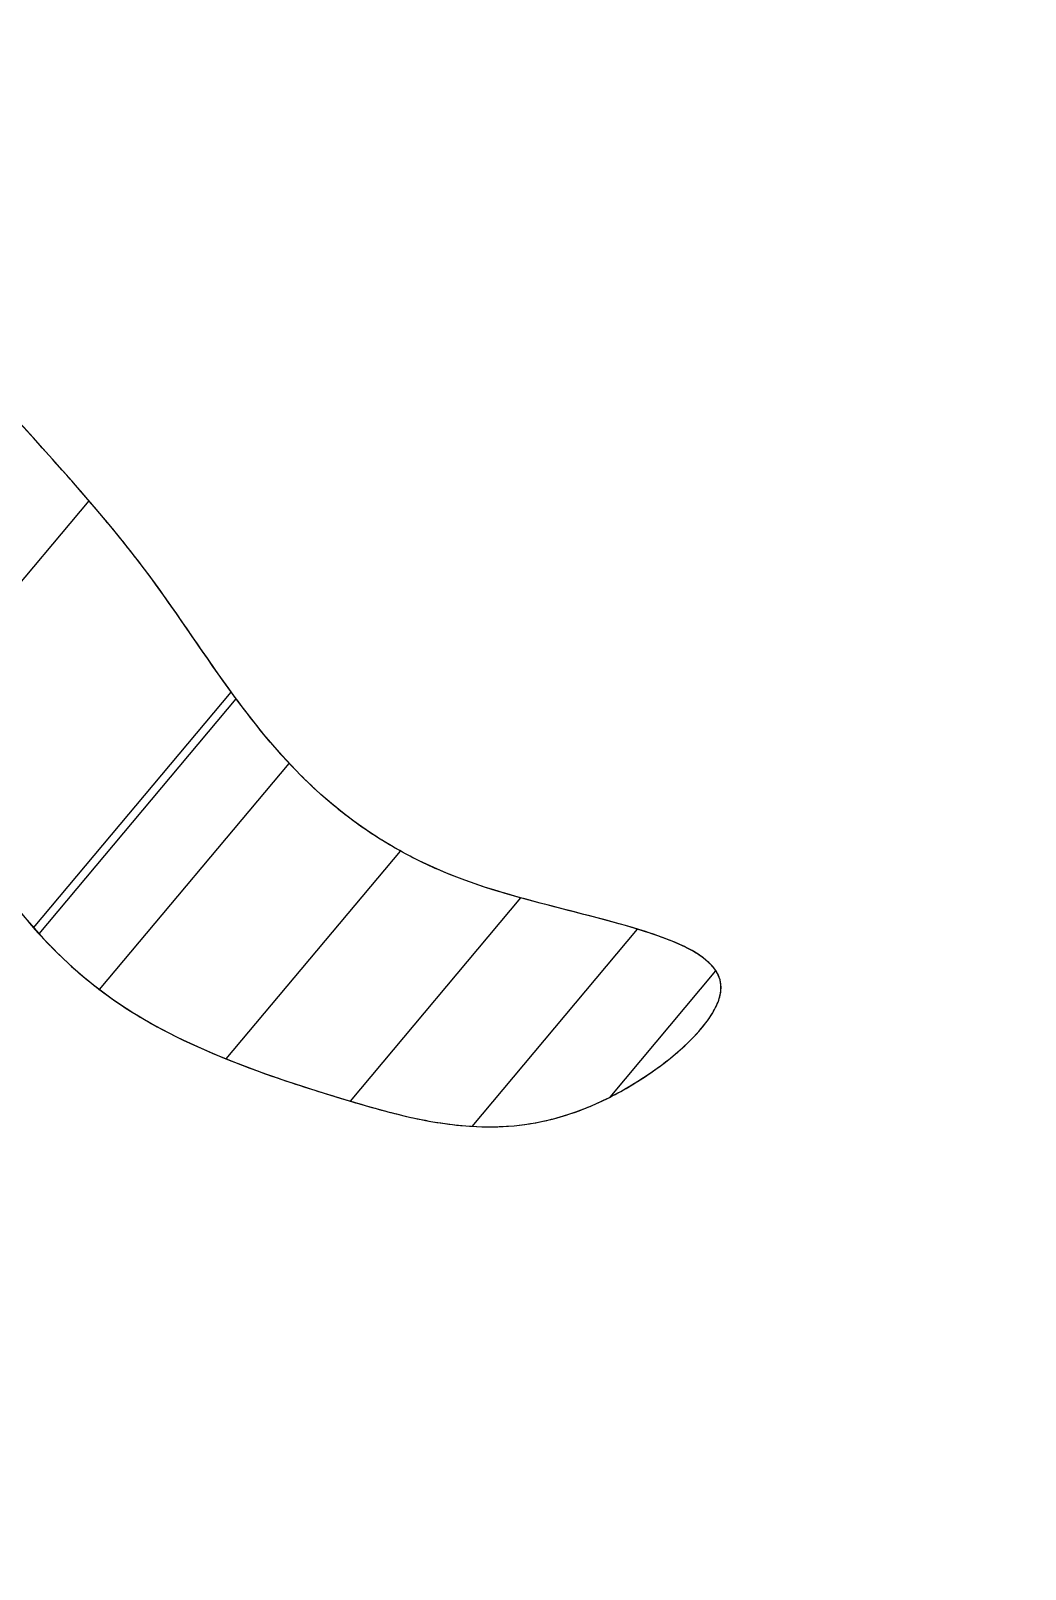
# Model space of a CAD drawing. Header units: millimetres. Extents: x 512961 to 1001058, y -961995 to -458543.
# Drawn here: x 934879.3 to 934913.7, y -884353.6 to -884300.5 of the extents above; entities that cross this region are included whole.
import ezdxf

# ---------------------------------------------------------------- set-up
doc = ezdxf.new("R2010")
doc.units = ezdxf.units.MM
doc.header["$MEASUREMENT"] = 0
doc.layers.add('填充', color=250, linetype='CONTINUOUS', lineweight=25)

msp = doc.modelspace()

# ---------------------------------------------------------------- linework, layer by layer
at = {"layer": '填充'}
for p, q in [((934874.7, -884324.572), (934881.321, -884316.681)), ((934879.404, -884331.42), (934886.232, -884323.283)), ((934879.592, -884331.63), (934886.402, -884323.514)), ((934881.681, -884333.554), (934888.235, -884325.744)), ((934886.055, -884335.948), (934892.076, -884328.773)), ((934890.344, -884337.406), (934896.233, -884330.387)), ((934894.553, -884338.276), (934900.265, -884331.469)), ((934899.314, -884337.264), (934902.97, -884332.907))]:
    msp.add_line(p, q, dxfattribs=at)
for points, knots in [([(935025.763, -884358.517), (935028.654, -884352.45), (935043.382, -884346.348), (935061.812, -884345.07), (935072.958, -884355.995), (935075.91, -884375.034), (935045.478, -884393.546), (935025.571, -884396.475), (934989.495, -884402.044), (935006.586, -884385.616), (935006.404, -884376.211), (935007.792, -884361.436), (934983.685, -884384.865), (934960.43, -884382.248), (934928.049, -884385.31), (934906.215, -884378.24), (934888.885, -884366.153), (934873.983, -884354.005), (934869.945, -884338.439), (934863.654, -884328.304), (934872.042, -884318.929), (934876.961, -884328.928), (934882.221, -884334.74), (934890.238, -884337.492), (934897.479, -884339.336), (934906.734, -884331.886), (934889.593, -884330.418), (934884.16, -884318.406), (934871.128, -884307.075), (934867.527, -884290.043), (934867.565, -884276.019), (934868.12, -884265.954), (934876.268, -884258.498), (934881.564, -884273.536), (934886.557, -884281.923), (934906.833, -884290.455), (934895.345, -884269.873), (934894.873, -884254.253), (934890.87, -884234.487), (934897.983, -884213.351), (934905.674, -884200.136), (934924.335, -884171.403), (934908.96, -884204.291), (934909.326, -884221.253), (934907.429, -884240.994), (934914.397, -884261.182), (934929.184, -884271.224), (934943.823, -884282.363), (934956.564, -884277.684), (934970.17, -884276.153), (934979.043, -884264.773), (934991.278, -884254.021), (934991.653, -884237.29), (934984.85, -884223.394), (934972.807, -884222.626), (934959.408, -884222.311), (934959.471, -884233.319), (934957.43, -884241.309), (934962.957, -884247.318), (934968.424, -884251.54), (934977.252, -884246.195), (934969.988, -884257.072), (934961.092, -884260.439), (934948.185, -884260.706), (934933.139, -884257.662), (934928.982, -884240.249), (934930.36, -884219.72), (934928.177, -884189.893), (934953.502, -884146.242), (934994.611, -884112.669), (935029.151, -884099.671), (935066.554, -884069.229), (935031.798, -884110.44), (935035.686, -884133.707), (935033.461, -884157.272), (935041.682, -884172.908), (935057.298, -884183.271), (935073.803, -884193.574), (935089.996, -884192.43), (935101.612, -884191.955), (935107.341, -884178.202), (935113.994, -884200.859), (935110.547, -884218.855), (935093.098, -884229.302), (935077.324, -884231.753), (935063.398, -884233.255), (935050.337, -884230.616), (935033.955, -884230.731), (935017.229, -884237.208), (935002.652, -884246.552), (934995.287, -884253.871), (934992.805, -884258.207)], [1355.526844, 1355.526844, 1355.526844, 1355.526844, 1372.400745, 1390.948073, 1398.050741, 1409.824909, 1433.586337, 1470.404263, 1481.780508, 1494.475116, 1505.828489, 1511.648297, 1521.48889, 1558.508165, 1580.726358, 1600.130965, 1614.650722, 1634.283256, 1645.425156, 1655.429948, 1660.662688, 1668.328576, 1674.874816, 1681.752049, 1688.632786, 1693.879778, 1701.93332, 1714.834721, 1728.17107, 1743.310806, 1756.527458, 1763.580454, 1768.658485, 1777.754104, 1790.391773, 1800.677796, 1812.767516, 1826.938686, 1846.52064, 1860.41709, 1879.943153, 1894.942657, 1912.802738, 1930.895993, 1947.219853, 1960.003158, 1982.553097, 1991.188355, 2003.612399, 2013.617734, 2024.60486, 2038.108556, 2053.115786, 2063.445065, 2072.478565, 2082.88009, 2089.440644, 2096.404622, 2102.723546, 2108.241897, 2113.248322, 2117.565347, 2129.320544, 2140.575182, 2148.962334, 2165.444451, 2177.669117, 2202.605211, 2237.727752, 2300.505756, 2323.475444, 2347.159231, 2371.021139, 2401.732902, 2414.796715, 2428.381152, 2443.520287, 2461.732517, 2475.112894, 2483.761766, 2489.660037, 2499.724815, 2515.289536, 2530.764311, 2545.874959, 2555.013427, 2565.721837, 2579.098316, 2595.53645, 2610.032472, 2622.06496, 2622.06496, 2622.06496, 2622.06496]), ([(935025.763, -884358.517), (935028.654, -884352.45), (935043.382, -884346.348), (935061.812, -884345.07), (935072.958, -884355.995), (935075.91, -884375.034), (935045.478, -884393.546), (935025.571, -884396.475), (934989.495, -884402.044), (935006.586, -884385.616), (935006.404, -884376.211), (935007.792, -884361.436), (934983.685, -884384.865), (934960.43, -884382.248), (934928.049, -884385.31), (934906.215, -884378.24), (934888.885, -884366.153), (934873.983, -884354.005), (934869.945, -884338.439), (934863.654, -884328.304), (934872.042, -884318.929), (934876.961, -884328.928), (934882.221, -884334.74), (934890.238, -884337.492), (934897.479, -884339.336), (934906.734, -884331.886), (934889.593, -884330.418), (934884.16, -884318.406), (934871.128, -884307.075), (934867.527, -884290.043), (934867.565, -884276.019), (934868.12, -884265.954), (934876.268, -884258.498), (934881.564, -884273.536), (934886.557, -884281.923), (934906.833, -884290.455), (934895.345, -884269.873), (934894.873, -884254.253), (934890.87, -884234.487), (934897.983, -884213.351), (934905.674, -884200.136), (934924.335, -884171.403), (934908.96, -884204.291), (934909.326, -884221.253), (934907.429, -884240.994), (934914.397, -884261.182), (934929.184, -884271.224), (934943.823, -884282.363), (934956.564, -884277.684), (934970.17, -884276.153), (934979.043, -884264.773), (934991.278, -884254.021), (934991.653, -884237.29), (934984.85, -884223.394), (934972.807, -884222.626), (934959.408, -884222.311), (934959.471, -884233.319), (934957.43, -884241.309), (934962.957, -884247.318), (934968.424, -884251.54), (934977.252, -884246.195), (934969.988, -884257.072), (934961.092, -884260.439), (934948.185, -884260.706), (934933.139, -884257.662), (934928.982, -884240.249), (934930.36, -884219.72), (934928.177, -884189.893), (934953.502, -884146.242), (934994.611, -884112.669), (935029.151, -884099.671), (935066.554, -884069.229), (935031.798, -884110.44), (935035.686, -884133.707), (935033.461, -884157.272), (935041.682, -884172.908), (935057.298, -884183.271), (935073.803, -884193.574), (935089.996, -884192.43), (935101.612, -884191.955), (935107.341, -884178.202), (935113.994, -884200.859), (935110.547, -884218.855), (935093.098, -884229.302), (935077.324, -884231.753), (935063.398, -884233.255), (935050.337, -884230.616), (935033.955, -884230.731), (935017.229, -884237.208), (935002.652, -884246.552), (934995.287, -884253.871), (934992.805, -884258.207)], [1355.526844, 1355.526844, 1355.526844, 1355.526844, 1372.400745, 1390.948073, 1398.050741, 1409.824909, 1433.586337, 1470.404263, 1481.780508, 1494.475116, 1505.828489, 1511.648297, 1521.48889, 1558.508165, 1580.726358, 1600.130965, 1614.650722, 1634.283256, 1645.425156, 1655.429948, 1660.662688, 1668.328576, 1674.874816, 1681.752049, 1688.632786, 1693.879778, 1701.93332, 1714.834721, 1728.17107, 1743.310806, 1756.527458, 1763.580454, 1768.658485, 1777.754104, 1790.391773, 1800.677796, 1812.767516, 1826.938686, 1846.52064, 1860.41709, 1879.943153, 1894.942657, 1912.802738, 1930.895993, 1947.219853, 1960.003158, 1982.553097, 1991.188355, 2003.612399, 2013.617734, 2024.60486, 2038.108556, 2053.115786, 2063.445065, 2072.478565, 2082.88009, 2089.440644, 2096.404622, 2102.723546, 2108.241897, 2113.248322, 2117.565347, 2129.320544, 2140.575182, 2148.962334, 2165.444451, 2177.669117, 2202.605211, 2237.727752, 2300.505756, 2323.475444, 2347.159231, 2371.021139, 2401.732902, 2414.796715, 2428.381152, 2443.520287, 2461.732517, 2475.112894, 2483.761766, 2489.660037, 2499.724815, 2515.289536, 2530.764311, 2545.874959, 2555.013427, 2565.721837, 2579.098316, 2595.53645, 2610.032472, 2622.06496, 2622.06496, 2622.06496, 2622.06496]), ([(935025.763, -884358.517), (935028.654, -884352.45), (935043.382, -884346.348), (935061.812, -884345.07), (935072.958, -884355.995), (935075.91, -884375.034), (935045.478, -884393.546), (935025.571, -884396.475), (934989.495, -884402.044), (935006.586, -884385.616), (935006.404, -884376.211), (935007.792, -884361.436), (934983.685, -884384.865), (934960.43, -884382.248), (934928.049, -884385.31), (934906.215, -884378.24), (934888.885, -884366.153), (934873.983, -884354.005), (934869.945, -884338.439), (934863.654, -884328.304), (934872.042, -884318.929), (934876.961, -884328.928), (934882.221, -884334.74), (934890.238, -884337.492), (934897.479, -884339.336), (934906.734, -884331.886), (934889.593, -884330.418), (934884.16, -884318.406), (934871.128, -884307.075), (934867.527, -884290.043), (934867.565, -884276.019), (934868.12, -884265.954), (934876.268, -884258.498), (934881.564, -884273.536), (934886.557, -884281.923), (934906.833, -884290.455), (934895.345, -884269.873), (934894.873, -884254.253), (934890.87, -884234.487), (934897.983, -884213.351), (934905.674, -884200.136), (934924.335, -884171.403), (934908.96, -884204.291), (934909.326, -884221.253), (934907.429, -884240.994), (934914.397, -884261.182), (934929.184, -884271.224), (934943.823, -884282.363), (934956.564, -884277.684), (934970.17, -884276.153), (934979.043, -884264.773), (934991.278, -884254.021), (934991.653, -884237.29), (934984.85, -884223.394), (934972.807, -884222.626), (934959.408, -884222.311), (934959.471, -884233.319), (934957.43, -884241.309), (934962.957, -884247.318), (934968.424, -884251.54), (934977.252, -884246.195), (934969.988, -884257.072), (934961.092, -884260.439), (934948.185, -884260.706), (934933.139, -884257.662), (934928.982, -884240.249), (934930.36, -884219.72), (934928.177, -884189.893), (934953.502, -884146.242), (934994.611, -884112.669), (935029.151, -884099.671), (935066.554, -884069.229), (935031.798, -884110.44), (935035.686, -884133.707), (935033.461, -884157.272), (935041.682, -884172.908), (935057.298, -884183.271), (935073.803, -884193.574), (935089.996, -884192.43), (935101.612, -884191.955), (935107.341, -884178.202), (935113.994, -884200.859), (935110.547, -884218.855), (935093.098, -884229.302), (935077.324, -884231.753), (935063.398, -884233.255), (935050.337, -884230.616), (935033.955, -884230.731), (935017.229, -884237.208), (935002.652, -884246.552), (934995.287, -884253.871), (934992.805, -884258.207)], [1355.526844, 1355.526844, 1355.526844, 1355.526844, 1372.400745, 1390.948073, 1398.050741, 1409.824909, 1433.586337, 1470.404263, 1481.780508, 1494.475116, 1505.828489, 1511.648297, 1521.48889, 1558.508165, 1580.726358, 1600.130965, 1614.650722, 1634.283256, 1645.425156, 1655.429948, 1660.662688, 1668.328576, 1674.874816, 1681.752049, 1688.632786, 1693.879778, 1701.93332, 1714.834721, 1728.17107, 1743.310806, 1756.527458, 1763.580454, 1768.658485, 1777.754104, 1790.391773, 1800.677796, 1812.767516, 1826.938686, 1846.52064, 1860.41709, 1879.943153, 1894.942657, 1912.802738, 1930.895993, 1947.219853, 1960.003158, 1982.553097, 1991.188355, 2003.612399, 2013.617734, 2024.60486, 2038.108556, 2053.115786, 2063.445065, 2072.478565, 2082.88009, 2089.440644, 2096.404622, 2102.723546, 2108.241897, 2113.248322, 2117.565347, 2129.320544, 2140.575182, 2148.962334, 2165.444451, 2177.669117, 2202.605211, 2237.727752, 2300.505756, 2323.475444, 2347.159231, 2371.021139, 2401.732902, 2414.796715, 2428.381152, 2443.520287, 2461.732517, 2475.112894, 2483.761766, 2489.660037, 2499.724815, 2515.289536, 2530.764311, 2545.874959, 2555.013427, 2565.721837, 2579.098316, 2595.53645, 2610.032472, 2622.06496, 2622.06496, 2622.06496, 2622.06496]), ([(934973.666, -884471.209), (934976.024, -884465.445), (934980.588, -884455.118), (934977.798, -884439.106), (934970.969, -884428.209), (934963.866, -884420.58), (934952.518, -884421.505), (934956.712, -884438.757), (934955.629, -884449.254), (934948.162, -884473.9), (934941.198, -884442.788), (934937.821, -884425.596), (934925.555, -884404.783), (934900.242, -884399.123), (934881.417, -884378.252), (934860.757, -884355.575), (934845.821, -884331.558), (934843.235, -884314.284), (934841.93, -884305.567)], [1454.005224, 1454.005224, 1454.005224, 1454.005224, 1469.428212, 1482.15221, 1492.532236, 1501.99626, 1506.676518, 1515.953774, 1534.175357, 1543.817803, 1560.517141, 1578.555912, 1601.343802, 1611.276451, 1642.117232, 1668.03187, 1689.554144, 1711.478432, 1711.478432, 1711.478432, 1711.478432]), ([(934996.386, -884471.209), (934995.809, -884479.52), (934992.601, -884494.529), (934981.641, -884516.216), (934958.132, -884534.461), (934927.063, -884539.477), (934897.168, -884538.871), (934878.456, -884527.049), (934864.679, -884517.344), (934854.152, -884504.997), (934851.233, -884490.537), (934851.655, -884476.588), (934856.916, -884465.154), (934864.983, -884454.577), (934878.6, -884455.859), (934892.123, -884457.333), (934899.918, -884469.284), (934902.762, -884481.733), (934901.216, -884490.949), (934900.934, -884498.762), (934896.271, -884500.83), (934892.752, -884496.14), (934889.409, -884491.834), (934882.969, -884490.306), (934876.287, -884492.494), (934870.362, -884498.828), (934870.53, -884508.071), (934878.384, -884518.492), (934893.032, -884515.253), (934908.026, -884522.656), (934925.555, -884518.353), (934946.991, -884518.733), (934968.165, -884503.727), (934968.709, -884477.608), (934981.183, -884458.533), (934977.798, -884439.106), (934970.969, -884428.209), (934963.866, -884420.58), (934952.518, -884421.505), (934956.712, -884438.757), (934955.629, -884449.254), (934948.162, -884473.9), (934941.198, -884442.788), (934937.821, -884425.596), (934925.555, -884404.783), (934900.242, -884399.123), (934881.417, -884378.252), (934860.757, -884355.575), (934845.821, -884331.558), (934843.235, -884314.284), (934841.93, -884305.567)], [1044.395903, 1044.395903, 1044.395903, 1044.395903, 1064.934164, 1082.990142, 1104.176227, 1136.771401, 1160.382421, 1176.968049, 1191.131955, 1202.912284, 1216.547231, 1227.150752, 1237.228085, 1248.457324, 1256.735807, 1269.740724, 1280.8555, 1289.680125, 1301.273189, 1305.044704, 1307.565251, 1311.804179, 1317.416722, 1321.509266, 1327.374816, 1334.408051, 1341.684122, 1348.763532, 1364.164145, 1373.800542, 1389.716067, 1407.081767, 1428.062696, 1445.790407, 1469.428212, 1482.15221, 1492.532236, 1501.99626, 1506.676518, 1515.953774, 1534.175357, 1543.817803, 1560.517141, 1578.555912, 1601.343802, 1611.276451, 1642.117232, 1668.03187, 1689.554144, 1711.478432, 1711.478432, 1711.478432, 1711.478432]), ([(934996.386, -884471.209), (934995.809, -884479.52), (934992.601, -884494.529), (934981.641, -884516.216), (934958.132, -884534.461), (934927.063, -884539.477), (934897.168, -884538.871), (934878.456, -884527.049), (934864.679, -884517.344), (934854.152, -884504.997), (934851.233, -884490.537), (934851.655, -884476.588), (934856.916, -884465.154), (934864.983, -884454.577), (934878.6, -884455.859), (934892.123, -884457.333), (934899.918, -884469.284), (934902.762, -884481.733), (934901.216, -884490.949), (934900.934, -884498.762), (934896.271, -884500.83), (934892.752, -884496.14), (934889.409, -884491.834), (934882.969, -884490.306), (934876.287, -884492.494), (934870.362, -884498.828), (934870.53, -884508.071), (934878.384, -884518.492), (934893.032, -884515.253), (934908.026, -884522.656), (934925.555, -884518.353), (934946.991, -884518.733), (934968.165, -884503.727), (934968.709, -884477.608), (934981.183, -884458.533), (934977.798, -884439.106), (934970.969, -884428.209), (934963.866, -884420.58), (934952.518, -884421.505), (934956.712, -884438.757), (934955.629, -884449.254), (934948.162, -884473.9), (934941.198, -884442.788), (934937.821, -884425.596), (934925.555, -884404.783), (934900.242, -884399.123), (934881.417, -884378.252), (934860.757, -884355.575), (934845.821, -884331.558), (934843.235, -884314.284), (934841.93, -884305.567)], [1044.395903, 1044.395903, 1044.395903, 1044.395903, 1064.934164, 1082.990142, 1104.176227, 1136.771401, 1160.382421, 1176.968049, 1191.131955, 1202.912284, 1216.547231, 1227.150752, 1237.228085, 1248.457324, 1256.735807, 1269.740724, 1280.8555, 1289.680125, 1301.273189, 1305.044704, 1307.565251, 1311.804179, 1317.416722, 1321.509266, 1327.374816, 1334.408051, 1341.684122, 1348.763532, 1364.164145, 1373.800542, 1389.716067, 1407.081767, 1428.062696, 1445.790407, 1469.428212, 1482.15221, 1492.532236, 1501.99626, 1506.676518, 1515.953774, 1534.175357, 1543.817803, 1560.517141, 1578.555912, 1601.343802, 1611.276451, 1642.117232, 1668.03187, 1689.554144, 1711.478432, 1711.478432, 1711.478432, 1711.478432]), ([(934886.146, -884323.164), (934885.163, -884321.807), (934883.867, -884319.795), (934882.343, -884317.894), (934881.873, -884317.331)], [1710.503835, 1710.503835, 1710.503835, 1710.503835, 1714.834721, 1716.688103, 1716.688103, 1716.688103, 1716.688103]), ([(934886.146, -884323.164), (934885.163, -884321.807), (934883.867, -884319.795), (934882.343, -884317.894), (934881.873, -884317.331)], [1710.503835, 1710.503835, 1710.503835, 1710.503835, 1714.834721, 1716.688103, 1716.688103, 1716.688103, 1716.688103]), ([(934886.146, -884323.164), (934885.163, -884321.807), (934883.867, -884319.795), (934882.343, -884317.894), (934881.873, -884317.331)], [1710.503835, 1710.503835, 1710.503835, 1710.503835, 1714.834721, 1716.688103, 1716.688103, 1716.688103, 1716.688103]), ([(934886.146, -884323.164), (934885.163, -884321.807), (934883.867, -884319.795), (934882.343, -884317.894), (934881.873, -884317.331)], [1710.503835, 1710.503835, 1710.503835, 1710.503835, 1714.834721, 1716.688103, 1716.688103, 1716.688103, 1716.688103]), ([(934898.103, -884330.881), (934896.829, -884330.553), (934895.208, -884330.142), (934893.813, -884329.596), (934893.58, -884329.498)], [1699.372153, 1699.372153, 1699.372153, 1699.372153, 1701.93332, 1702.464287, 1702.464287, 1702.464287, 1702.464287]), ([(934898.103, -884330.881), (934896.829, -884330.553), (934895.208, -884330.142), (934893.813, -884329.596), (934893.58, -884329.498)], [1699.372153, 1699.372153, 1699.372153, 1699.372153, 1701.93332, 1702.464287, 1702.464287, 1702.464287, 1702.464287]), ([(934898.103, -884330.881), (934896.829, -884330.553), (934895.208, -884330.142), (934893.813, -884329.596), (934893.58, -884329.498)], [1699.372153, 1699.372153, 1699.372153, 1699.372153, 1701.93332, 1702.464287, 1702.464287, 1702.464287, 1702.464287]), ([(934898.103, -884330.881), (934896.829, -884330.553), (934895.208, -884330.142), (934893.813, -884329.596), (934893.58, -884329.498)], [1699.372153, 1699.372153, 1699.372153, 1699.372153, 1701.93332, 1702.464287, 1702.464287, 1702.464287, 1702.464287]), ([(934881.249, -884333.212), (934881.68, -884333.567), (934882.433, -884334.117), (934883.252, -884334.604), (934883.591, -884334.792)], [1673.398226, 1673.398226, 1673.398226, 1673.398226, 1674.874816, 1675.871934, 1675.871934, 1675.871934, 1675.871934]), ([(934881.249, -884333.212), (934881.68, -884333.567), (934882.433, -884334.117), (934883.252, -884334.604), (934883.591, -884334.792)], [1673.398226, 1673.398226, 1673.398226, 1673.398226, 1674.874816, 1675.871934, 1675.871934, 1675.871934, 1675.871934]), ([(934881.249, -884333.212), (934881.68, -884333.567), (934882.433, -884334.117), (934883.252, -884334.604), (934883.591, -884334.792)], [1673.398226, 1673.398226, 1673.398226, 1673.398226, 1674.874816, 1675.871934, 1675.871934, 1675.871934, 1675.871934]), ([(934881.249, -884333.212), (934881.68, -884333.567), (934882.433, -884334.117), (934883.252, -884334.604), (934883.591, -884334.792)], [1673.398226, 1673.398226, 1673.398226, 1673.398226, 1674.874816, 1675.871934, 1675.871934, 1675.871934, 1675.871934]), ([(934903.118, -884333.742), (934903.131, -884333.684), (934903.14, -884333.625), (934903.144, -884333.568), (934903.144, -884333.568)], [1693.6517045, 1693.6517045, 1693.6517045, 1693.6517045, 1693.8797779, 1693.8836146, 1693.8836146, 1693.8836146, 1693.8836146]), ([(934903.118, -884333.742), (934903.131, -884333.684), (934903.14, -884333.625), (934903.144, -884333.568), (934903.144, -884333.568)], [1693.6517045, 1693.6517045, 1693.6517045, 1693.6517045, 1693.8797779, 1693.8836146, 1693.8836146, 1693.8836146, 1693.8836146]), ([(934903.118, -884333.742), (934903.131, -884333.684), (934903.14, -884333.625), (934903.144, -884333.568), (934903.144, -884333.568)], [1693.6517045, 1693.6517045, 1693.6517045, 1693.6517045, 1693.8797779, 1693.8836146, 1693.8836146, 1693.8836146, 1693.8836146]), ([(934903.118, -884333.742), (934903.131, -884333.684), (934903.14, -884333.625), (934903.144, -884333.568), (934903.144, -884333.568)], [1693.6517045, 1693.6517045, 1693.6517045, 1693.6517045, 1693.8797779, 1693.8836146, 1693.8836146, 1693.8836146, 1693.8836146]), ([(934887.667, -884336.551), (934888.501, -884336.841), (934889.949, -884337.296), (934891.382, -884337.711), (934891.979, -884337.858)], [1679.582495, 1679.582495, 1679.582495, 1679.582495, 1681.752049, 1683.293055, 1683.293055, 1683.293055, 1683.293055]), ([(934887.667, -884336.551), (934888.501, -884336.841), (934889.949, -884337.296), (934891.382, -884337.711), (934891.979, -884337.858)], [1679.582495, 1679.582495, 1679.582495, 1679.582495, 1681.752049, 1683.293055, 1683.293055, 1683.293055, 1683.293055]), ([(934887.667, -884336.551), (934888.501, -884336.841), (934889.949, -884337.296), (934891.382, -884337.711), (934891.979, -884337.858)], [1679.582495, 1679.582495, 1679.582495, 1679.582495, 1681.752049, 1683.293055, 1683.293055, 1683.293055, 1683.293055]), ([(934887.667, -884336.551), (934888.501, -884336.841), (934889.949, -884337.296), (934891.382, -884337.711), (934891.979, -884337.858)], [1679.582495, 1679.582495, 1679.582495, 1679.582495, 1681.752049, 1683.293055, 1683.293055, 1683.293055, 1683.293055]), ([(934897.134, -884338.07), (934897.552, -884337.974), (934898.07, -884337.815), (934898.597, -884337.597), (934898.694, -884337.555)], [1687.622043, 1687.622043, 1687.622043, 1687.622043, 1688.632786, 1688.858897, 1688.858897, 1688.858897, 1688.858897]), ([(934897.134, -884338.07), (934897.552, -884337.974), (934898.07, -884337.815), (934898.597, -884337.597), (934898.694, -884337.555)], [1687.622043, 1687.622043, 1687.622043, 1687.622043, 1688.632786, 1688.858897, 1688.858897, 1688.858897, 1688.858897]), ([(934897.134, -884338.07), (934897.552, -884337.974), (934898.07, -884337.815), (934898.597, -884337.597), (934898.694, -884337.555)], [1687.622043, 1687.622043, 1687.622043, 1687.622043, 1688.632786, 1688.858897, 1688.858897, 1688.858897, 1688.858897]), ([(934897.134, -884338.07), (934897.552, -884337.974), (934898.07, -884337.815), (934898.597, -884337.597), (934898.694, -884337.555)], [1687.622043, 1687.622043, 1687.622043, 1687.622043, 1688.632786, 1688.858897, 1688.858897, 1688.858897, 1688.858897])]:
    msp.add_open_spline(points, degree=3, knots=knots, dxfattribs=at)
msp.add_spline([(934864.477, -884729.515), (934860.091, -884698.509), (934871.425, -884672.076), (934892.208, -884658.387), (934916.301, -884644.698), (934930.942, -884638.091), (934948.422, -884637.62), (934962.118, -884638.091), (934973.456, -884639.506), (934980.068, -884639.035), (934978.176, -884633.843), (934968.26, -884626.764), (934959.285, -884613.075), (934953.618, -884603.164), (934937.555, -884586.642), (934923.384, -884581.923), (934899.767, -884582.394), (934876.621, -884588.531), (934865.758, -884600.331), (934863.395, -884612.602), (934864.812, -884624.402), (934867.175, -884630.539), (934868.591, -884622.987), (934873.787, -884614.49), (934879.929, -884611.658), (934894.1, -884617.323), (934899.767, -884623.931), (934902.6, -884631.483), (934902.6, -884641.868), (934899.767, -884649.891), (934891.738, -884652.25), (934877.096, -884653.668), (934868.121, -884648.002), (934861.033, -884642.812), (934854.42, -884636.202), (934847.808, -884625.82), (934847.808, -884619.212), (934847.337, -884607.883), (934853.474, -884586.171), (934865.287, -884572.009), (934877.096, -884567.29), (934894.1, -884565.875), (934908.271, -884564.931), (934924.801, -884568.234), (934929.996, -884570.123), (934926.953, -884559.234), (934926.734, -884548.197), (934929.162, -884540.692), (934933.137, -884537.381), (934939.102, -884534.954), (934945.729, -884534.07), (934951.917, -884534.292), (934956.111, -884536.941), (934958.544, -884540.692), (934961.191, -884547.535), (934960.972, -884554.819), (934960.086, -884559.456), (934951.917, -884558.351), (934947.276, -884558.351), (934943.52, -884559.234), (934941.535, -884564.09), (934941.535, -884568.946), (934944.848, -884573.361), (934955.892, -884582.189), (934961.857, -884585.943), (934969.588, -884596.537), (934970.911, -884599.627), (934969.145, -884585.281), (934968.926, -884576.893), (934970.469, -884563.428), (934975.329, -884552.17), (934981.956, -884544.446), (935007.362, -884533.849), (935022.6, -884533.849), (935037.182, -884540.914), (935046.902, -884547.093), (935055.244, -884552.474), (935051.162, -884542.442), (935052.103, -884531.499), (935059.298, -884521.496), (935063.991, -884513.991), (935074.63, -884516.178), (935081.2, -884524.934), (935084.015, -884538.691), (935086.205, -884547.133), (935085.268, -884550.571), (935098.866, -884546.975), (935103.615, -884536.305), (935103.615, -884525.638), (935102.823, -884505.087), (935099.262, -884484.934), (935087.398, -884468.338), (935068.022, -884456.088), (935032.428, -884441.467), (935020.168, -884437.908), (935006.328, -884434.353), (934988.927, -884432.773), (934992.091, -884444.231), (934995.652, -884454.901), (934996.444, -884470.313), (934991.299, -884495.209), (934981.019, -884514.177), (934961.247, -884529.985), (934923.281, -884538.677), (934895.205, -884535.912), (934877.804, -884526.427), (934864.355, -884516.153), (934855.655, -884505.087), (934851.703, -884489.282), (934852.491, -884476.636), (934857.24, -884465.571), (934866.732, -884456.088), (934876.616, -884455.692), (934891.645, -884459.644), (934899.553, -884470.313), (934901.925, -884480.587), (934901.137, -884494.417), (934899.949, -884498.764), (934897.181, -884499.951), (934893.224, -884496.789), (934888.48, -884492.048), (934883.736, -884490.862), (934877.012, -884492.837), (934871.476, -884499.16), (934871.476, -884507.854), (934876.616, -884514.572), (934894.809, -884517.339), (934905.881, -884520.5), (934924.861, -884519.315), (934945.426, -884516.548), (934965.198, -884501.136), (934970.343, -884480.587), (934979.043, -884453.716), (934976.667, -884438.7), (934970.343, -884428.03), (934961.247, -884421.312), (934955.71, -884422.103), (934955.047, -884433.168), (934953.73, -884454.901), (934949.382, -884465.571), (934942.196, -884446.956), (934936.642, -884426.13), (934919.963, -884404.606), (934908.849, -884400.443), (934880.334, -884377.1), (934860.286, -884353.502), (934847.568, -884331.15), (934841.93, -884305.567)], degree=3, dxfattribs=at)
for points in [[(934881.873, -884317.331), (934880.616, -884315.828), (934879.262, -884314.37), (934877.936, -884312.887)], [(934881.873, -884317.331), (934880.616, -884315.828), (934879.262, -884314.37), (934877.936, -884312.887)], [(934881.873, -884317.331), (934880.616, -884315.828), (934879.262, -884314.37), (934877.936, -884312.887)], [(934881.873, -884317.331), (934880.616, -884315.828), (934879.262, -884314.37), (934877.936, -884312.887)], [(934887.936, -884325.418), (934887.292, -884324.697), (934886.707, -884323.939), (934886.146, -884323.164)], [(934887.936, -884325.418), (934887.292, -884324.697), (934886.707, -884323.939), (934886.146, -884323.164)], [(934887.936, -884325.418), (934887.292, -884324.697), (934886.707, -884323.939), (934886.146, -884323.164)], [(934887.936, -884325.418), (934887.292, -884324.697), (934886.707, -884323.939), (934886.146, -884323.164)], [(934889.501, -884326.969), (934888.936, -884326.479), (934888.42, -884325.958), (934887.936, -884325.418)], [(934889.501, -884326.969), (934888.936, -884326.479), (934888.42, -884325.958), (934887.936, -884325.418)], [(934889.501, -884326.969), (934888.936, -884326.479), (934888.42, -884325.958), (934887.936, -884325.418)], [(934889.501, -884326.969), (934888.936, -884326.479), (934888.42, -884325.958), (934887.936, -884325.418)], [(934890.698, -884327.91), (934890.275, -884327.611), (934889.877, -884327.297), (934889.501, -884326.969)], [(934890.698, -884327.91), (934890.275, -884327.611), (934889.877, -884327.297), (934889.501, -884326.969)], [(934890.698, -884327.91), (934890.275, -884327.611), (934889.877, -884327.297), (934889.501, -884326.969)], [(934890.698, -884327.91), (934890.275, -884327.611), (934889.877, -884327.297), (934889.501, -884326.969)], [(934892.049, -884328.758), (934891.57, -884328.492), (934891.121, -884328.209), (934890.698, -884327.91)], [(934892.049, -884328.758), (934891.57, -884328.492), (934891.121, -884328.209), (934890.698, -884327.91)], [(934892.049, -884328.758), (934891.57, -884328.492), (934891.121, -884328.209), (934890.698, -884327.91)], [(934892.049, -884328.758), (934891.57, -884328.492), (934891.121, -884328.209), (934890.698, -884327.91)], [(934893.58, -884329.498), (934893.037, -884329.271), (934892.528, -884329.023), (934892.049, -884328.758)], [(934893.58, -884329.498), (934893.037, -884329.271), (934892.528, -884329.023), (934892.049, -884328.758)], [(934893.58, -884329.498), (934893.037, -884329.271), (934892.528, -884329.023), (934892.049, -884328.758)], [(934893.58, -884329.498), (934893.037, -884329.271), (934892.528, -884329.023), (934892.049, -884328.758)], [(934901.726, -884332), (934900.791, -884331.576), (934899.488, -884331.236), (934898.103, -884330.881)], [(934901.726, -884332), (934900.791, -884331.576), (934899.488, -884331.236), (934898.103, -884330.881)], [(934901.726, -884332), (934900.791, -884331.576), (934899.488, -884331.236), (934898.103, -884330.881)], [(934901.726, -884332), (934900.791, -884331.576), (934899.488, -884331.236), (934898.103, -884330.881)], [(934879.209, -884331.197), (934879.855, -884331.951), (934880.527, -884332.618), (934881.249, -884333.212)], [(934879.209, -884331.197), (934879.855, -884331.951), (934880.527, -884332.618), (934881.249, -884333.212)], [(934879.209, -884331.197), (934879.855, -884331.951), (934880.527, -884332.618), (934881.249, -884333.212)], [(934879.209, -884331.197), (934879.855, -884331.951), (934880.527, -884332.618), (934881.249, -884333.212)], [(934902.291, -884332.296), (934902.123, -884332.192), (934901.933, -884332.094), (934901.726, -884332)], [(934902.291, -884332.296), (934902.123, -884332.192), (934901.933, -884332.094), (934901.726, -884332)], [(934902.291, -884332.296), (934902.123, -884332.192), (934901.933, -884332.094), (934901.726, -884332)], [(934902.291, -884332.296), (934902.123, -884332.192), (934901.933, -884332.094), (934901.726, -884332)], [(934902.632, -884332.538), (934902.532, -884332.454), (934902.417, -884332.373), (934902.291, -884332.296)], [(934902.632, -884332.538), (934902.532, -884332.454), (934902.417, -884332.373), (934902.291, -884332.296)], [(934902.632, -884332.538), (934902.532, -884332.454), (934902.417, -884332.373), (934902.291, -884332.296)], [(934902.632, -884332.538), (934902.532, -884332.454), (934902.417, -884332.373), (934902.291, -884332.296)], [(934902.816, -884332.711), (934902.761, -884332.652), (934902.7, -884332.594), (934902.632, -884332.538)], [(934902.816, -884332.711), (934902.761, -884332.652), (934902.7, -884332.594), (934902.632, -884332.538)], [(934902.816, -884332.711), (934902.761, -884332.652), (934902.7, -884332.594), (934902.632, -884332.538)], [(934902.816, -884332.711), (934902.761, -884332.652), (934902.7, -884332.594), (934902.632, -884332.538)], [(934902.961, -884332.894), (934902.92, -884332.831), (934902.871, -884332.77), (934902.816, -884332.711)], [(934902.961, -884332.894), (934902.92, -884332.831), (934902.871, -884332.77), (934902.816, -884332.711)], [(934902.961, -884332.894), (934902.92, -884332.831), (934902.871, -884332.77), (934902.816, -884332.711)], [(934902.961, -884332.894), (934902.92, -884332.831), (934902.871, -884332.77), (934902.816, -884332.711)], [(934903.044, -884333.038), (934903.021, -884332.989), (934902.993, -884332.941), (934902.961, -884332.894)], [(934903.044, -884333.038), (934903.021, -884332.989), (934902.993, -884332.941), (934902.961, -884332.894)], [(934903.044, -884333.038), (934903.021, -884332.989), (934902.993, -884332.941), (934902.961, -884332.894)], [(934903.044, -884333.038), (934903.021, -884332.989), (934902.993, -884332.941), (934902.961, -884332.894)], [(934903.086, -884333.138), (934903.074, -884333.104), (934903.06, -884333.071), (934903.044, -884333.038)], [(934903.086, -884333.138), (934903.074, -884333.104), (934903.06, -884333.071), (934903.044, -884333.038)], [(934903.086, -884333.138), (934903.074, -884333.104), (934903.06, -884333.071), (934903.044, -884333.038)], [(934903.086, -884333.138), (934903.074, -884333.104), (934903.06, -884333.071), (934903.044, -884333.038)], [(934903.118, -884333.241), (934903.109, -884333.206), (934903.099, -884333.172), (934903.086, -884333.138)], [(934903.118, -884333.241), (934903.109, -884333.206), (934903.099, -884333.172), (934903.086, -884333.138)], [(934903.118, -884333.241), (934903.109, -884333.206), (934903.099, -884333.172), (934903.086, -884333.138)], [(934903.118, -884333.241), (934903.109, -884333.206), (934903.099, -884333.172), (934903.086, -884333.138)], [(934903.138, -884333.346), (934903.133, -884333.311), (934903.126, -884333.275), (934903.118, -884333.241)], [(934903.138, -884333.346), (934903.133, -884333.311), (934903.126, -884333.275), (934903.118, -884333.241)], [(934903.138, -884333.346), (934903.133, -884333.311), (934903.126, -884333.275), (934903.118, -884333.241)], [(934903.138, -884333.346), (934903.133, -884333.311), (934903.126, -884333.275), (934903.118, -884333.241)], [(934903.147, -884333.455), (934903.146, -884333.419), (934903.143, -884333.382), (934903.138, -884333.346)], [(934903.147, -884333.455), (934903.146, -884333.419), (934903.143, -884333.382), (934903.138, -884333.346)], [(934903.147, -884333.455), (934903.146, -884333.419), (934903.143, -884333.382), (934903.138, -884333.346)], [(934903.147, -884333.455), (934903.146, -884333.419), (934903.143, -884333.382), (934903.138, -884333.346)], [(934903.144, -884333.568), (934903.147, -884333.53), (934903.148, -884333.492), (934903.147, -884333.455)], [(934903.144, -884333.568), (934903.147, -884333.53), (934903.148, -884333.492), (934903.147, -884333.455)], [(934903.144, -884333.568), (934903.147, -884333.53), (934903.148, -884333.492), (934903.147, -884333.455)], [(934903.144, -884333.568), (934903.147, -884333.53), (934903.148, -884333.492), (934903.147, -884333.455)], [(934902.925, -884334.238), (934902.971, -884334.152), (934903.01, -884334.068), (934903.042, -884333.985)], [(934902.925, -884334.238), (934902.971, -884334.152), (934903.01, -884334.068), (934903.042, -884333.985)], [(934902.925, -884334.238), (934902.971, -884334.152), (934903.01, -884334.068), (934903.042, -884333.985)], [(934902.925, -884334.238), (934902.971, -884334.152), (934903.01, -884334.068), (934903.042, -884333.985)], [(934903.042, -884333.985), (934903.075, -884333.902), (934903.1, -884333.821), (934903.118, -884333.742)], [(934903.042, -884333.985), (934903.075, -884333.902), (934903.1, -884333.821), (934903.118, -884333.742)], [(934903.042, -884333.985), (934903.075, -884333.902), (934903.1, -884333.821), (934903.118, -884333.742)], [(934903.042, -884333.985), (934903.075, -884333.902), (934903.1, -884333.821), (934903.118, -884333.742)], [(934902.463, -884334.899), (934902.577, -884334.764), (934902.679, -884334.63), (934902.767, -884334.498)], [(934902.463, -884334.899), (934902.577, -884334.764), (934902.679, -884334.63), (934902.767, -884334.498)], [(934902.463, -884334.899), (934902.577, -884334.764), (934902.679, -884334.63), (934902.767, -884334.498)], [(934902.463, -884334.899), (934902.577, -884334.764), (934902.679, -884334.63), (934902.767, -884334.498)], [(934902.767, -884334.498), (934902.826, -884334.41), (934902.879, -884334.323), (934902.925, -884334.238)], [(934902.767, -884334.498), (934902.826, -884334.41), (934902.879, -884334.323), (934902.925, -884334.238)], [(934902.767, -884334.498), (934902.826, -884334.41), (934902.879, -884334.323), (934902.925, -884334.238)], [(934902.767, -884334.498), (934902.826, -884334.41), (934902.879, -884334.323), (934902.925, -884334.238)], [(934883.591, -884334.792), (934884.854, -884335.488), (934886.242, -884336.055), (934887.667, -884336.551)], [(934883.591, -884334.792), (934884.854, -884335.488), (934886.242, -884336.055), (934887.667, -884336.551)], [(934883.591, -884334.792), (934884.854, -884335.488), (934886.242, -884336.055), (934887.667, -884336.551)], [(934883.591, -884334.792), (934884.854, -884335.488), (934886.242, -884336.055), (934887.667, -884336.551)], [(934901.649, -884335.71), (934901.959, -884335.442), (934902.235, -884335.169), (934902.463, -884334.899)], [(934901.649, -884335.71), (934901.959, -884335.442), (934902.235, -884335.169), (934902.463, -884334.899)], [(934901.649, -884335.71), (934901.959, -884335.442), (934902.235, -884335.169), (934902.463, -884334.899)], [(934901.649, -884335.71), (934901.959, -884335.442), (934902.235, -884335.169), (934902.463, -884334.899)], [(934900.987, -884336.236), (934901.22, -884336.065), (934901.442, -884335.889), (934901.649, -884335.71)], [(934900.987, -884336.236), (934901.22, -884336.065), (934901.442, -884335.889), (934901.649, -884335.71)], [(934900.987, -884336.236), (934901.22, -884336.065), (934901.442, -884335.889), (934901.649, -884335.71)], [(934900.987, -884336.236), (934901.22, -884336.065), (934901.442, -884335.889), (934901.649, -884335.71)], [(934900.257, -884336.73), (934900.509, -884336.573), (934900.754, -884336.407), (934900.987, -884336.236)], [(934900.257, -884336.73), (934900.509, -884336.573), (934900.754, -884336.407), (934900.987, -884336.236)], [(934900.257, -884336.73), (934900.509, -884336.573), (934900.754, -884336.407), (934900.987, -884336.236)], [(934900.257, -884336.73), (934900.509, -884336.573), (934900.754, -884336.407), (934900.987, -884336.236)], [(934898.694, -884337.555), (934899.222, -884337.328), (934899.754, -884337.045), (934900.257, -884336.73)], [(934898.694, -884337.555), (934899.222, -884337.328), (934899.754, -884337.045), (934900.257, -884336.73)], [(934898.694, -884337.555), (934899.222, -884337.328), (934899.754, -884337.045), (934900.257, -884336.73)], [(934898.694, -884337.555), (934899.222, -884337.328), (934899.754, -884337.045), (934900.257, -884336.73)], [(934891.979, -884337.858), (934892.698, -884338.035), (934893.419, -884338.175), (934894.149, -884338.244)], [(934891.979, -884337.858), (934892.698, -884338.035), (934893.419, -884338.175), (934894.149, -884338.244)], [(934891.979, -884337.858), (934892.698, -884338.035), (934893.419, -884338.175), (934894.149, -884338.244)], [(934891.979, -884337.858), (934892.698, -884338.035), (934893.419, -884338.175), (934894.149, -884338.244)], [(934894.149, -884338.244), (934894.636, -884338.291), (934895.127, -884338.306), (934895.623, -884338.28)], [(934894.149, -884338.244), (934894.636, -884338.291), (934895.127, -884338.306), (934895.623, -884338.28)], [(934894.149, -884338.244), (934894.636, -884338.291), (934895.127, -884338.306), (934895.623, -884338.28)], [(934894.149, -884338.244), (934894.636, -884338.291), (934895.127, -884338.306), (934895.623, -884338.28)], [(934895.623, -884338.28), (934896.12, -884338.255), (934896.623, -884338.188), (934897.134, -884338.07)], [(934895.623, -884338.28), (934896.12, -884338.255), (934896.623, -884338.188), (934897.134, -884338.07)], [(934895.623, -884338.28), (934896.12, -884338.255), (934896.623, -884338.188), (934897.134, -884338.07)], [(934895.623, -884338.28), (934896.12, -884338.255), (934896.623, -884338.188), (934897.134, -884338.07)]]:
    msp.add_open_spline(points, degree=3, dxfattribs=at)

doc.saveas('drawing.dxf')
